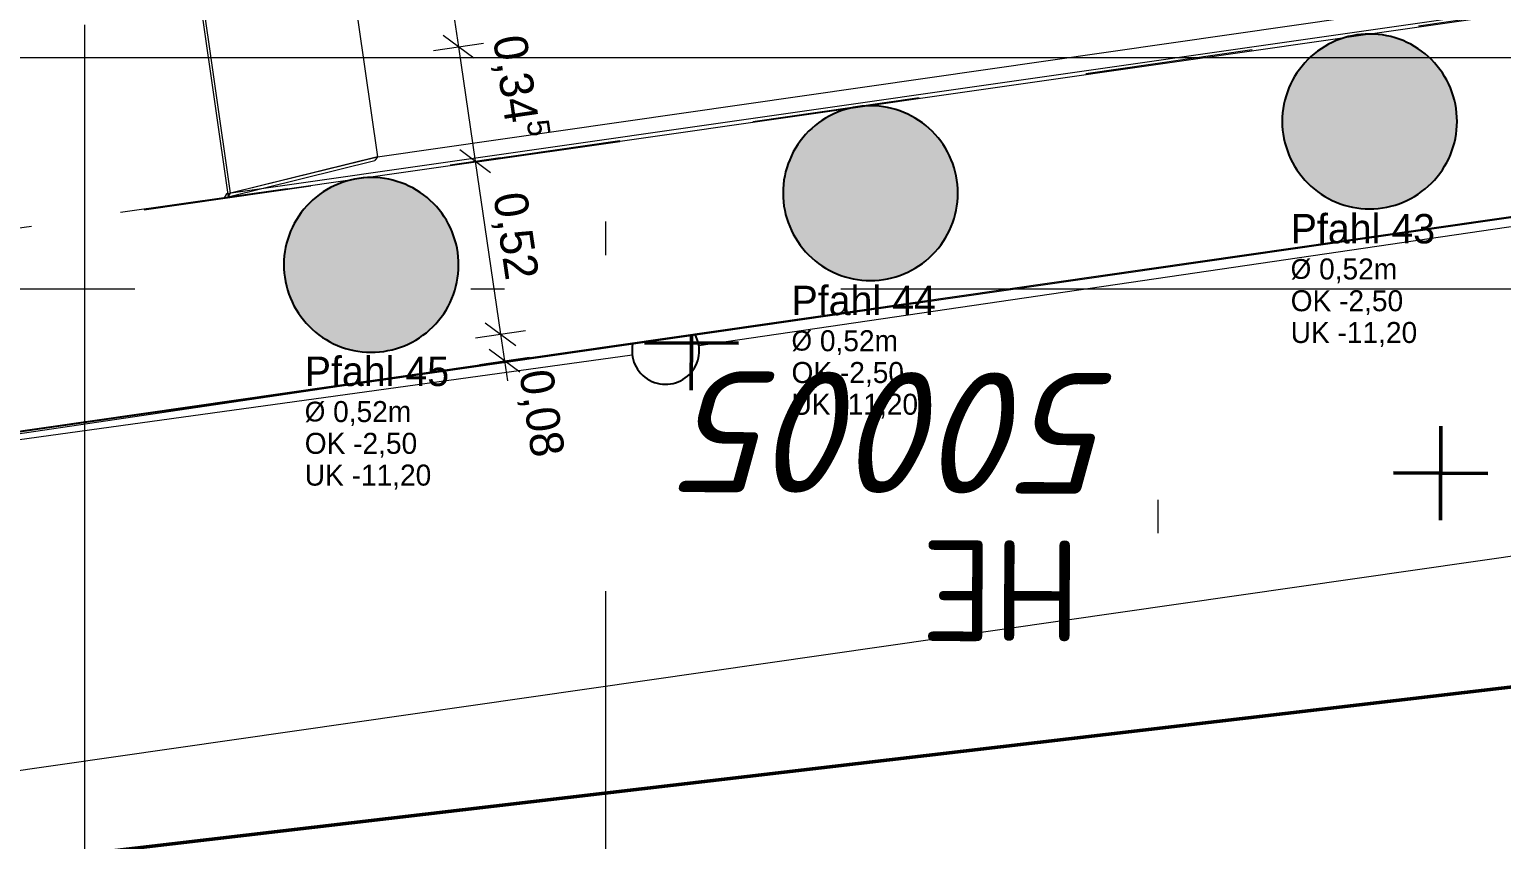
# Model space of a CAD drawing. Header units: metres. Extents: x -14 to 456, y -38 to 65.
# Drawn here: x 4.287 to 8.665, y -34.639 to -32.229 of the extents above; entities that cross this region are included whole.
import ezdxf

# ---------------------------------------------------------------- set-up
doc = ezdxf.new("R2010")
doc.units = ezdxf.units.M
doc.header["$MEASUREMENT"] = 0
for name, pattern in [('Achse', [0.004, 0.002, -0.001, 0, -0.001]), ('Grenzlinie', [0.008, 0.003, -0.005]), ('Schnittlinie', [0.006, 0.003, -0.0015, 0, -0.0015]), ('Untersicht', [0.001, 0.0005, -0.0005])]:
    doc.linetypes.add(name, pattern=pattern)
for name, color, linetype in [('-2._Grundriss Schickerschacht PP_3_000 Achsraster', 7, 'Continuous'), ('-2._Grundriss Schickerschacht PP_3_111 Bohrpfahl - ReGeBe', 7, 'Continuous'), ('-2._Grundriss Schickerschacht PP_3_260 Fundament', 7, 'Continuous'), ('-2._Grundriss Schickerschacht PP_3_851 Marker Schnitt', 7, 'Continuous'), ('-2._Grundriss Schickerschacht PP_3_950 Polierplan Bemaßung', 7, 'Continuous'), ('-2._Grundriss Schickerschacht PP_3_Bauwerke_Gebäude - Haus', 7, 'Continuous'), ('-2._Grundriss Schickerschacht PP_3_Bauwerke_Stützmauer', 7, 'Continuous'), ('-2._Grundriss Schickerschacht PP_3_Bauwerke_Stützmauer_Signatur', 7, 'Continuous'), ('-2._Grundriss Schickerschacht PP_3_Gelände_Geländepunkt', 7, 'Continuous'), ('-2._Grundriss Schickerschacht PP_3_Kataster Benützungsabschnitte_Straßenverkehrsanlage', 7, 'Continuous'), ('-2._Grundriss Schickerschacht PP_3_Kataster Grenzen_Grundstücksgrenze', 7, 'Continuous'), ('-2._Grundriss Schickerschacht PP_3_Kataster Grenzpunkte_Grenzpunkt (GP) Hausecke', 7, 'Continuous'), ('-2._Grundriss Schickerschacht PP_3_Kataster Grenzpunkte_Grenzpunkt (GP) Hausecke_Kennzeichen', 7, 'Continuous'), ('-2._Grundriss Schickerschacht PP_3_Kataster Grenzpunkte_Grenzpunkt (GP) Hausecke_Punktnummer', 7, 'Continuous'), ('-2._Grundriss Schickerschacht PP_3_Kataster Grundstücke_Grundstück', 7, 'Continuous'), ('-2._Grundriss Schickerschacht PP_3_Neubau_840 Baulinien', 7, 'Continuous'), ('-2._Grundriss Schickerschacht PP_3_Straßenverkehr_Situationslinie', 7, 'Continuous')]:
    doc.layers.add(name, color=color, linetype=linetype)
doc.styles.add('ERSTELLTER_STIL_2', font='isocpeur.ttf')
doc.styles.add('ERSTELLTER_STIL_3', font='isocpeur.ttf')
doc.styles.add('ERSTELLTER_STIL_6', font='')
doc.styles.get('ERSTELLTER_STIL_6').set_extended_font_data('Eurostile')
doc.linetypes.add('Grenze Grundstück', pattern='A,0,[3,415_260415_PP_VA_1_1 -2 FDM1.Shx,S=0.00031746,R=0,X=0,Y=0],-0.04,0', length=0.04)

msp = doc.modelspace()

# ---------------------------------------------------------------- hatches: boundary and pattern name
at = {"layer": '-2._Grundriss Schickerschacht PP_3_111 Bohrpfahl - ReGeBe', "linetype": 'Continuous', "lineweight": 13, "true_color": 0x3f7f02}
for points in [[(8.0129, -32.5022, 0.414214), (8.2729, -32.7622, 0.414214), (8.5329, -32.5022, 0.414214), (8.2729, -32.2422, 0.414214)], [(6.5281, -32.7156, 0.414214), (6.7881, -32.9756, 0.414214), (7.0481, -32.7156, 0.414214), (6.7881, -32.4556, 0.414214)], [(5.046, -32.9661, 0.414214), (5.3404, -33.1864, 0.414214), (5.5607, -32.8921, 0.414214), (5.2664, -32.6717, 0.414214)]]:
    msp.add_hatch(color=76, dxfattribs=at).paths.add_polyline_path(points)

# ---------------------------------------------------------------- linework, layer by layer
at = {"layer": '-2._Grundriss Schickerschacht PP_3_000 Achsraster', "color": 5, "linetype": 'Achse', "lineweight": 0, "ltscale": 1000}
for p, q in [((6, 3), (6, -36)), ((-1.5, -33), (21, -33))]:
    msp.add_line(p, q, dxfattribs=at)
at = {"layer": '-2._Grundriss Schickerschacht PP_3_111 Bohrpfahl - ReGeBe', "color": 7, "linetype": 'Continuous', "lineweight": 25, "ltscale": 1000, "flags": 128}
for points in [[(8.0129, -32.5022, 0.414214), (8.2729, -32.7622, 0.414214), (8.5329, -32.5022, 0.414214), (8.2729, -32.2422, 0.414214)], [(6.5281, -32.7156, 0.414214), (6.7881, -32.9756, 0.414214), (7.0481, -32.7156, 0.414214), (6.7881, -32.4556, 0.414214)], [(5.046, -32.9661, 0.414214), (5.3404, -33.1864, 0.414214), (5.5607, -32.8921, 0.414214), (5.2664, -32.6717, 0.414214)]]:
    msp.add_lwpolyline(points, format="xyb", close=True, dxfattribs=at)
at = {"layer": '-2._Grundriss Schickerschacht PP_3_260 Fundament', "color": 7, "linetype": 'Continuous', "lineweight": 18, "ltscale": 1000, "flags": 128}
for points in [[(4.2929, -28.6449), (4.8776, -32.7263)], [(4.8845, -32.7153), (4.3024, -28.652)], [(4.8078, -29.0304), (5.3221, -32.6076)], [(12.8927, -31.5693), (4.8729, -32.7182)], [(4.8658, -32.7292), (12.9027, -31.5778)], [(5.3217, -32.6077), (12.3899, -31.5915)], [(4.8729, -32.7182), (5.3217, -32.6077)], [(4.8776, -32.7263), (5.3138, -32.6189)], [(5.3221, -32.6076), (4.8845, -32.7153)], [(5.3221, -32.6076), (5.3138, -32.6189)], [(4.8729, -32.7182), (4.8658, -32.7292)], [(4.8776, -32.7263), (4.8845, -32.7153)]]:
    msp.add_lwpolyline(points, dxfattribs=at)
at = {"layer": '-2._Grundriss Schickerschacht PP_3_260 Fundament', "color": 8, "linetype": 'Untersicht', "lineweight": 13, "ltscale": 1000, "flags": 128}
for points in [[(11.8826, -31.7204), (6.0427, -32.56)], [(6.0427, -32.5601), (0.6691, -33.3327)], [(0.6691, -33.3343), (6.0429, -32.5617)], [(6.0429, -32.5617), (6.0427, -32.5601)]]:
    msp.add_lwpolyline(points, dxfattribs=at)
at = {"layer": '-2._Grundriss Schickerschacht PP_3_851 Marker Schnitt', "color": 7, "linetype": 'Schnittlinie', "lineweight": 13, "ltscale": 1000}
for p, q in [((4.45, -20.015), (4.45, -35.645)), ((7.643, -29.1277), (7.643, -35.645))]:
    msp.add_line(p, q, dxfattribs=at)
at = {"layer": '-2._Grundriss Schickerschacht PP_3_Bauwerke_Gebäude - Haus', "color": 7, "linetype": 'Continuous', "lineweight": 13, "ltscale": 1000, "true_color": 0xefefef}
for p, q in [((11.3247, -32.4105), (5.2161, -33.2899)), ((5.2161, -33.2899), (0.0592, -34.0526))]:
    msp.add_line(p, q, dxfattribs=at)
at = {"layer": '-2._Grundriss Schickerschacht PP_3_Bauwerke_Stützmauer', "color": 7, "linetype": 'Continuous', "lineweight": 13, "ltscale": 1000, "true_color": 0xefefef}
for p, q in [((11.3247, -32.4105), (5.2161, -33.2899)), ((5.2161, -33.2899), (0.0592, -34.0526))]:
    msp.add_line(p, q, dxfattribs=at)
at = {"layer": '-2._Grundriss Schickerschacht PP_3_Bauwerke_Stützmauer_Signatur', "color": 7, "linetype": 'Continuous', "lineweight": 13, "ltscale": 1000, "true_color": 0xefefef}
for p, q in [((8.3592, -32.8374), (8.3575, -32.8356)), ((8.1613, -32.8659), (8.1594, -32.864)), ((7.9633, -32.8944), (7.9614, -32.8925)), ((5.9837, -33.1794), (5.9814, -33.177)), ((5.7858, -33.2079), (5.7834, -33.2054)), ((5.5878, -33.2364), (5.5854, -33.2339))]:
    msp.add_line(p, q, dxfattribs=at)
at = {"layer": '-2._Grundriss Schickerschacht PP_3_Gelände_Geländepunkt', "color": 7, "linetype": 'Continuous', "lineweight": 50, "ltscale": 1000}
for p, q in [((6.2562, -33.1375), (6.2554, -33.3018)), ((6.1161, -33.1612), (6.396, -33.1624)), ((8.4849, -33.4089), (8.4836, -33.6888)), ((8.3443, -33.5482), (8.6243, -33.5495))]:
    msp.add_line(p, q, dxfattribs=at)
at = {"layer": '-2._Grundriss Schickerschacht PP_3_Kataster Benützungsabschnitte_Straßenverkehrsanlage', "color": 1, "linetype": 'Grenzlinie', "lineweight": 25, "ltscale": 1000, "true_color": 0xfb0106, "flags": 128}
msp.add_lwpolyline([(-3.9335, -34.6258), (0.0665, -34.0269), (18.8486, -31.3281), (22.8486, -30.6897)], dxfattribs=at)
at = {"layer": '-2._Grundriss Schickerschacht PP_3_Kataster Grenzen_Grundstücksgrenze', "color": 8, "linetype": 'Continuous', "lineweight": 13, "ltscale": 1000}
for p, q in [((18.7497, -31.3426), (6.2778, -33.1699)), ((6.0798, -33.1981), (0.1655, -34.0133))]:
    msp.add_line(p, q, dxfattribs=at)
at = {"layer": '-2._Grundriss Schickerschacht PP_3_Kataster Grenzpunkte_Grenzpunkt (GP) Hausecke', "color": 7, "linetype": 'Continuous', "lineweight": 25, "ltscale": 1000}
msp.add_arc((6.1789, -33.1844), 0.1, 167.4182, 28.9359, dxfattribs=at)
at = {"layer": '-2._Grundriss Schickerschacht PP_3_Kataster Grundstücke_Grundstück', "color": 7, "linetype": 'Continuous', "lineweight": 13, "ltscale": 1000}
for p, q in [((5.5481, -32.1812), (5.5626, -32.2801)), ((5.4884, -32.291), (5.6368, -32.2693)), ((5.608, -32.3139), (5.5173, -32.2464)), ((5.5626, -32.2801), (5.6126, -32.621)), ((5.5384, -32.6319), (5.6868, -32.6101)), ((5.658, -32.6548), (5.5672, -32.5872)), ((5.6126, -32.621), (5.688, -33.1355)), ((3.3777, -32.9447), (4.2933, -32.8135)), ((5.6426, -33.1017), (5.7333, -33.1693)), ((5.6138, -33.1464), (5.7622, -33.1246)), ((5.688, -33.1355), (5.6996, -33.2147)), ((5.7449, -33.2485), (5.6542, -33.1809)), ((5.6254, -33.2255), (5.7738, -33.2038)), ((5.6996, -33.2147), (5.7083, -33.274))]:
    msp.add_line(p, q, dxfattribs=at)
at = {"layer": '-2._Grundriss Schickerschacht PP_3_Kataster Grundstücke_Grundstück', "color": 1, "linetype": 'Continuous', "lineweight": 13, "ltscale": 1000, "true_color": 0xfb0106}
for p, q in [((0.0651, -32.3124), (18.85, -32.3124)), ((0.3053, -35.0013), (19.0086, -32.3128))]:
    msp.add_line(p, q, dxfattribs=at)
at = {"layer": '-2._Grundriss Schickerschacht PP_3_Kataster Grundstücke_Grundstück', "color": 112, "linetype": 'Continuous', "lineweight": 13, "ltscale": 1000, "true_color": 0x00cd60, "flags": 128}
msp.add_lwpolyline([(5.1712, -29.6087), (5.1857, -29.7076), (5.3669, -30.9444), (5.5481, -32.1812), (5.5626, -32.2801), (5.6126, -32.621), (5.688, -33.1355), (5.6996, -33.2147)], dxfattribs=at)
at = {"layer": '-2._Grundriss Schickerschacht PP_3_Neubau_840 Baulinien', "color": 76, "linetype": 'Grenze Grundstück', "lineweight": 13, "ltscale": 1000, "true_color": 0x3f7f02, "flags": 128}
msp.add_lwpolyline([(0, -0.0002), (18.985, -0.0012), (18.935, -15), (18.9, -21.365), (18.85, -31.325), (0.0665, -34.0269), (0.065, -21.365), (0.055, -15)], close=True, dxfattribs=at)
at = {"layer": '-2._Grundriss Schickerschacht PP_3_Straßenverkehr_Situationslinie', "color": 7, "linetype": 'Continuous', "lineweight": 50, "ltscale": 1000}
msp.add_line((9.1192, -34.1349), (1.5566, -35.0214), dxfattribs=at)

# ---------------------------------------------------------------- texts
at = {"layer": '-2._Grundriss Schickerschacht PP_3_950 Polierplan Bemaßung', "color": 7, "linetype": 'Continuous', "lineweight": 13, "char_height": 0.1, "width": 0.306373, "attachment_point": 7, "rotation": 278.3356, "style": 'ERSTELLTER_STIL_6'}
for s, insert in [('\\A1;{\\pql;\\fEurostile|b0|i0|c0|p0;\\W1.000000;0,52}', (5.6479, -32.7238)), ('\\A1;{\\pql;\\fEurostile|b0|i0|c0|p0;\\W1.000000;0,08}', (5.7252, -33.2513))]:
    msp.add_mtext(s, dxfattribs=dict(at, insert=insert))
at = {"layer": '-2._Grundriss Schickerschacht PP_3_Kataster Grenzpunkte_Grenzpunkt (GP) Hausecke_Kennzeichen', "color": 7, "linetype": 'Continuous', "lineweight": 25, "insert": (7.4139, -33.7493), "char_height": 0.3, "attachment_point": 7, "rotation": 179.7403, "style": 'ERSTELLTER_STIL_3'}
msp.add_mtext('\\A1;{\\pql;\\fISOCPEUR|b0|i0|c0|p0;\\W1.000000;HE}', dxfattribs=at)
at = {"layer": '-2._Grundriss Schickerschacht PP_3_Kataster Grenzpunkte_Grenzpunkt (GP) Hausecke_Punktnummer', "color": 7, "linetype": 'Continuous', "lineweight": 25, "insert": (7.5428, -33.251), "char_height": 0.36, "attachment_point": 7, "rotation": 179.7403, "style": 'ERSTELLTER_STIL_2'}
msp.add_mtext('\\A1;{\\pql;\\fISOCPEUR|b0|i1|c0|p0;\\W1.000000;50005}', dxfattribs=at)
at = {"layer": '-2._Grundriss Schickerschacht PP_3_Kataster Grundstücke_Grundstück', "color": 7, "linetype": 'Continuous', "lineweight": 13, "insert": (5.6362, -32.2579), "char_height": 0.1, "attachment_point": 7, "rotation": 278.3356, "style": 'ERSTELLTER_STIL_6'}
msp.add_mtext('\\A1;{\\pql;\\fEurostile|b0|i0|c0|p0;\\W1.000000;0,34\\fEurostile|b0|i0|c0|p0;\\W1.000000;\\A1{\\H.66x;\\S5^  ;}}', dxfattribs=at)
at = {"layer": '-2._Grundriss Schickerschacht PP_3_Kataster Grundstücke_Grundstück', "color": 7, "linetype": 'Continuous', "lineweight": 13, "char_height": 0.0875, "attachment_point": 1, "line_spacing_factor": 0.907049, "style": 'ERSTELLTER_STIL_6'}
for s, insert in [('\\A1;{\\pql;\\fEurostile|b0|i0|c0|p0;\\W1.000000;Pfahl 43\\P\\pql;\\fEurostile|b0|i0|c0|p0;\\H0.672269x;\\W1.000000;Ø\\fEurostile|b0|i0|c0|p0;\\H1.062500x;\\W1.000000; \\fEurostile|b0|i0|c0|p0;\\W1.000000;0,52\\fEurostile|b0|i0|c0|p0;\\W1.000000;m\\P\\pql;\\fEurostile|b0|i0|c0|p0;\\W1.000000;OK \\fEurostile|b0|i0|c0|p0;\\W1.000000;-2,50\\P\\pql;\\fEurostile|b0|i0|c0|p0;\\W1.000000;UK \\fEurostile|b0|i0|c0|p0;\\W1.000000;-11,20}', (8.0381, -32.7777)), ('\\A1;{\\pql;\\fEurostile|b0|i0|c0|p0;\\W1.000000;Pfahl 44\\P\\pql;\\fEurostile|b0|i0|c0|p0;\\H0.672269x;\\W1.000000;Ø\\fEurostile|b0|i0|c0|p0;\\H1.062500x;\\W1.000000; \\fEurostile|b0|i0|c0|p0;\\W1.000000;0,52\\fEurostile|b0|i0|c0|p0;\\W1.000000;m\\P\\pql;\\fEurostile|b0|i0|c0|p0;\\W1.000000;OK \\fEurostile|b0|i0|c0|p0;\\W1.000000;-2,50\\P\\pql;\\fEurostile|b0|i0|c0|p0;\\W1.000000;UK \\fEurostile|b0|i0|c0|p0;\\W1.000000;-11,20}', (6.5534, -32.9912)), ('\\A1;{\\pql;\\fEurostile|b0|i0|c0|p0;\\W1.000000;Pfahl 45\\P\\pql;\\fEurostile|b0|i0|c0|p0;\\H0.672269x;\\W1.000000;Ø\\fEurostile|b0|i0|c0|p0;\\H1.062500x;\\W1.000000; \\fEurostile|b0|i0|c0|p0;\\W1.000000;0,52\\fEurostile|b0|i0|c0|p0;\\W1.000000;m\\P\\pql;\\fEurostile|b0|i0|c0|p0;\\W1.000000;OK \\fEurostile|b0|i0|c0|p0;\\W1.000000;-2,50\\P\\pql;\\fEurostile|b0|i0|c0|p0;\\W1.000000;UK \\fEurostile|b0|i0|c0|p0;\\W1.000000;-11,20}', (5.1056, -33.202))]:
    msp.add_mtext(s, dxfattribs=dict(at, insert=insert))

doc.saveas('drawing.dxf')
